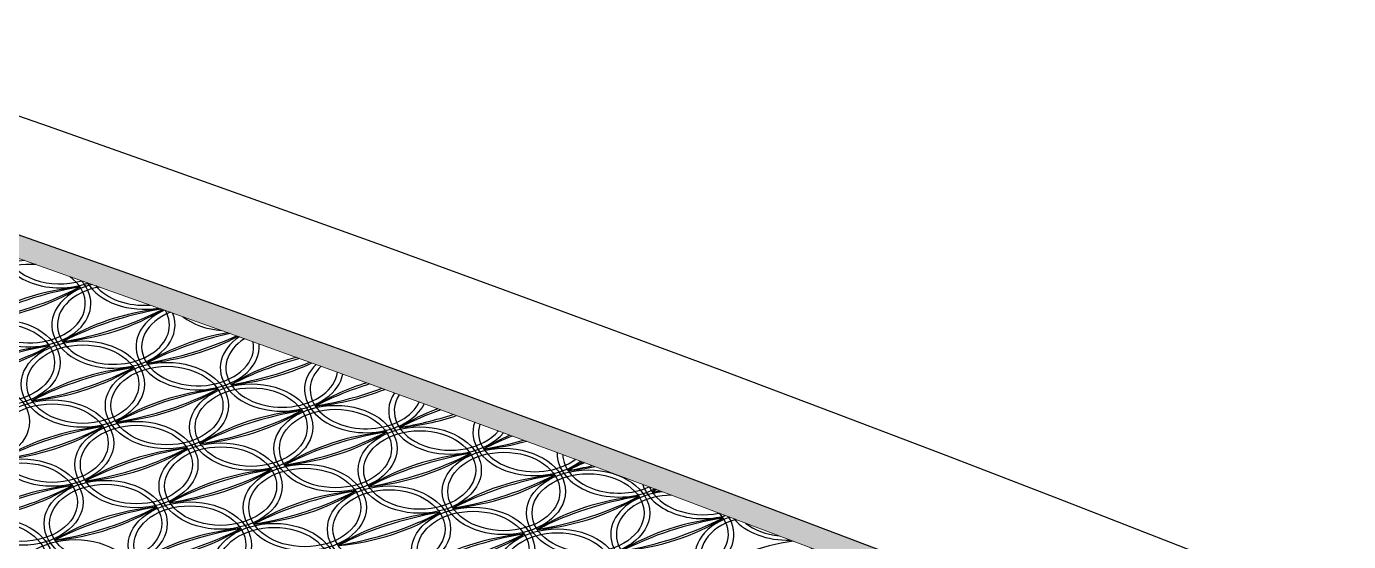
# Model space of a CAD drawing. Extents: x 1767995 to 4174245, y 542814 to 862564.
# Drawn here: x 4070917 to 4082718, y 598119 to 602712 of the extents above; entities that cross this region are included whole.
import ezdxf

# ---------------------------------------------------------------- set-up
doc = ezdxf.new("R2010")
doc.units = 0
doc.header["$LTSCALE"] = 3500
doc.layers.add('桥 构造粗实', color=1, linetype='Continuous', lineweight=30)

# ---------------------------------------------------------------- blocks, each defined once
blk = doc.blocks.new('2121212')
at = {"color": 8}
for centre, major_axis, start_param, end_param in [((-16417, 16781), (-550, 0), 6.449564, 8.327866), ((-16417, 16781), (-500, 0), 6.524346, 8.252598), ((-16690, 16255), (-550, 0), 4.793246, 9.983698), ((-16690, 16255), (-500, 0), 4.595456, 10.181488), ((-16005, 15227), (1697, 0), 1.707987, 2.30627), ((-15653, 14698), (-2505, 0), -1.335396, -0.933532), ((-17376, 17284), (-1697, 0), 1.707987, 2.30627), ((-17728, 17813), (2505, 0), -1.335396, -0.933532), ((-15939, 16064), (550, 0), 1.920892, 6.566202), ((-15665, 16590), (-550, 0), 6.679862, 8.091418), ((-15665, 16590), (-500, 0), 6.806162, 7.964821), ((-15939, 16064), (500, 0), 1.821997, 6.664663), ((-15254, 15035), (-1697, 0), -1.415768, -0.835323), ((-14901, 14506), (-2505, 0), -1.324696, -0.933532), ((-16976, 17621), (-2505, 0), 1.806196, 2.20024), ((-16624, 17092), (1697, 0), -1.433605, -0.846384), ((-15187, 15872), (550, 0), 2.138273, 6.342976), ((-15187, 15872), (500, 0), 2.078158, 6.403307), ((-14913, 16398), (-550, 0), 7.023112, 7.744472), ((-14502, 14844), (-1697, 0), -1.324079, -0.835323), ((-14150, 14315), (2505, 0), 1.873908, 2.208061), ((-16224, 17430), (-2505, 0), 1.806196, 2.156236), ((-15872, 16901), (-1697, 0), 1.707987, 2.232832), ((-14435, 15681), (-550, 0), 5.47515, 9.282769), ((-14435, 15681), (500, 0), 2.298732, 6.17635), ((-16279, 14700), (-1697, 0), -1.433605, -0.835323), ((-15927, 14172), (-2505, 0), -1.335396, -0.933532), ((-17649, 16758), (-1697, 0), 1.707987, 2.30627), ((-18002, 17286), (-2505, 0), 1.806196, 2.208061), ((-16212, 15537), (-550, 0), 3.141593, 9.424778), ((-16212, 15537), (-500, 0), 3.141593, 9.424778), ((-15461, 15346), (-550, 0), 3.141593, 9.424778), ((-15461, 15346), (-500, 0), 3.141593, 9.424778), ((-13750, 14652), (1697, 0), 1.903015, 2.30627), ((-13398, 14123), (-2505, 0), -1.212141, -0.933532), ((-15473, 17238), (2505, 0), -1.335396, -1.031895), ((-15120, 16709), (-1697, 0), 1.707987, 2.166573), ((-13683, 15489), (-550, 0), 5.663246, 9.087718), ((-13683, 15489), (-500, 0), 5.648618, 9.102073), ((-15527, 14509), (1697, 0), 1.707987, 2.30627), ((-15175, 13980), (-2505, 0), -1.335396, -0.933532), ((-16898, 16566), (-1697, 0), 1.707987, 2.30627), ((-17250, 17095), (2505, 0), -1.335396, -0.933532), ((-14775, 14317), (1697, 0), 1.707987, 2.30627), ((-14423, 13789), (-2505, 0), -1.335396, -0.933532), ((-16146, 16375), (1697, 0), -1.433605, -0.835323), ((-16498, 16903), (2505, 0), -1.335396, -0.933532), ((-14709, 15154), (-550, 0), 3.141593, 9.424778), ((-14709, 15154), (-500, 0), 3.141593, 9.424778), ((-12998, 14461), (1697, 0), 1.982993, 2.30627), ((-12646, 13932), (-2505, 0), -1.158529, -0.933532), ((-14721, 17047), (-2505, 0), 1.806196, 2.060796), ((-14369, 16518), (1697, 0), -1.433605, -1.045268), ((-13957, 14963), (-550, 0), 3.141593, 9.424778), ((-12932, 15298), (550, 0), 2.709345, 5.752002), ((-12932, 15298), (500, 0), 2.714072, 5.74729), ((-14024, 14126), (-1697, 0), -1.433605, -0.835323), ((-13671, 13597), (2505, 0), 1.806196, 2.208061), ((-15394, 16183), (-1697, 0), 1.707987, 2.30627), ((-15746, 16712), (-2505, 0), 1.806196, 2.208061), ((-12247, 14269), (-1697, 0), -1.082082, -0.835323), ((-11894, 13740), (2505, 0), 2.035351, 2.208061), ((-13969, 16855), (2505, 0), -1.335396, -1.132144), ((-13617, 16326), (-1697, 0), 1.707987, 2.021664), ((-15801, 13983), (-1697, 0), -1.433605, -0.835323), ((-15449, 13454), (-2505, 0), -1.335396, -0.933532), ((-17171, 16040), (1697, 0), -1.433605, -0.835323), ((-17523, 16569), (2505, 0), -1.335396, -0.933532), ((-15734, 14820), (-550, 0), 3.141593, 9.424778), ((-15734, 14820), (-500, 0), 3.141593, 9.424778), ((-13272, 13934), (1697, 0), 1.707987, 2.30627), ((-12920, 13406), (-2505, 0), -1.335396, -0.933532), ((-14642, 15991), (-1697, 0), 1.707987, 2.30627), ((-14995, 16520), (2505, 0), -1.335396, -0.933532), ((-13205, 14771), (-550, 0), 3.141593, 9.424778), ((-13205, 14771), (-500, 0), 3.141593, 9.424778), ((-12180, 15106), (-550, 0), 6.044423, 8.693788), ((-12180, 15106), (-500, 0), 6.069542, 8.668994), ((-11495, 14077), (1697, 0), 2.134065, 2.30627), ((-11142, 13549), (-2505, 0), -1.054504, -0.933532), ((-13217, 16663), (2505, 0), -1.335396, -1.187241), ((-12865, 16135), (-1697, 0), 1.707987, 1.940233), ((-15049, 13791), (1697, 0), 1.707987, 2.30627), ((-14697, 13262), (-2505, 0), -1.335396, -0.933532), ((-16419, 15848), (-1697, 0), 1.707987, 2.30627), ((-16772, 16377), (-2505, 0), 1.806196, 2.208061), ((-12520, 13743), (1697, 0), 1.707987, 2.30627), ((-12168, 13214), (-2505, 0), -1.335396, -0.933532), ((-13891, 15800), (1697, 0), -1.433605, -0.835323), ((-14243, 16329), (-2505, 0), 1.806196, 2.208061), ((-11428, 14915), (550, 0), 3.111641, 5.336261), ((-11428, 14915), (500, 0), 3.1611, 5.286299), ((-14297, 13600), (-1697, 0), -1.433605, -0.835323), ((-13945, 13071), (-2505, 0), -1.335396, -0.933532), ((-15668, 15657), (1697, 0), -1.433605, -0.835323), ((-16020, 16186), (-2505, 0), 1.806196, 2.208061), ((-14231, 14437), (-550, 0), 3.141593, 9.424778), ((-14231, 14437), (-500, 0), 3.141593, 9.424778), ((-11702, 14388), (-550, 0), 3.141593, 9.424778), ((-10743, 13886), (1697, 0), 2.206539, 2.30627), ((-10391, 13357), (-2505, 0), -1.003755, -0.933532), ((-12466, 16472), (-2505, 0), 1.806196, 1.895789), ((-12113, 15943), (-1697, 0), 1.707987, 1.851271), ((-11768, 13551), (-1697, 0), -1.433605, -0.835323), ((-11416, 13022), (2505, 0), 1.806196, 2.208061), ((-13139, 15608), (1697, 0), -1.433605, -0.835323), ((-13491, 16137), (-2505, 0), 1.806196, 2.208061), ((-11702, 14388), (-500, 0), 3.141593, 9.424778), ((-10676, 14723), (550, 0), 3.353659, 5.088077), ((-16074, 13456), (1697, 0), 1.707987, 2.30627), ((-15722, 12928), (-2505, 0), -1.335396, -0.933532), ((-17445, 15514), (-1697, 0), 1.707987, 2.30627), ((-17797, 16042), (-2505, 0), 1.806196, 2.208061), ((-13546, 13408), (1697, 0), 1.707987, 2.30627), ((-13193, 12879), (-2505, 0), -1.335396, -0.933532), ((-14916, 15465), (-1697, 0), 1.707987, 2.30627), ((-15268, 15994), (2505, 0), -1.335396, -0.933532), ((-13479, 14245), (-550, 0), 3.141593, 9.424778), ((-13479, 14245), (-500, 0), 3.141593, 9.424778), ((-11017, 13360), (1697, 0), 1.707987, 2.30627), ((-10664, 12831), (-2505, 0), -1.335396, -0.933532), ((-12387, 15417), (-1697, 0), 1.707987, 2.30627), ((-12739, 15946), (2505, 0), -1.335396, -0.933532), ((-10950, 14197), (-550, 0), 4.874507, 9.848582), ((-10950, 14197), (-500, 0), 4.728741, 9.993251), ((-10676, 14723), (500, 0), 3.441372, 5.000152), ((-9991, 13694), (1697, 0), 2.278124, 2.30627), ((-9639, 13166), (-2505, 0), -0.953384, -0.933532), ((-11714, 16280), (-2505, 0), 1.806196, 1.832724), ((-11362, 15752), (1697, 0), -1.433605, -1.389956), ((-15323, 13265), (-1697, 0), -1.433605, -0.835323), ((-14970, 12736), (-2505, 0), -1.335396, -0.933532), ((-16693, 15322), (-1697, 0), 1.707987, 2.30627), ((-17045, 15851), (2505, 0), -1.335396, -0.933532), ((-15256, 14102), (-550, 0), 3.141593, 9.424778), ((-15256, 14102), (-500, 0), 3.141593, 9.424778), ((-12727, 14054), (-550, 0), 3.141593, 9.424778), ((-12727, 14054), (-500, 0), 3.141593, 9.424778), ((-17033, 13959), (-550, 0), 3.141593, 9.424778), ((-17033, 13959), (-500, 0), 3.141593, 9.424778), ((-12794, 13217), (1697, 0), 1.707987, 2.30627), ((-12441, 12688), (-2505, 0), -1.335396, -0.933532), ((-14164, 15274), (-1697, 0), 1.707987, 2.30627), ((-14516, 15803), (2505, 0), -1.335396, -0.933532), ((-10265, 13168), (1697, 0), 1.707987, 2.30627), ((-9913, 12639), (-2505, 0), -1.335396, -0.933532), ((-11635, 15225), (-1697, 0), 1.707987, 2.30627), ((-11988, 15754), (2505, 0), -1.335396, -0.933532), ((-10198, 14005), (-550, 0), 5.165281, 9.552897), ((-10198, 14005), (-500, 0), 5.091138, 9.627252), ((-9925, 14531), (550, 0), 3.673192, 4.764366), ((-9925, 14531), (500, 0), 3.871271, 4.566991), ((-14571, 13073), (1697, 0), 1.707987, 2.30627), ((-14219, 12545), (-2505, 0), -1.335396, -0.933532), ((-15941, 15131), (-1697, 0), 1.707987, 2.30627), ((-16294, 15659), (2505, 0), -1.335396, -0.933532), ((-12042, 13025), (-1697, 0), -1.433605, -0.835323), ((-11690, 12496), (-2505, 0), -1.335396, -0.933532), ((-13412, 15082), (-1697, 0), 1.707987, 2.30627), ((-13765, 15611), (-2505, 0), 1.806196, 2.208061), ((-9513, 12977), (1697, 0), 1.78351, 2.30627)]:
    blk.add_ellipse(centre, major_axis=major_axis, ratio=0.7, start_param=start_param, end_param=end_param, dxfattribs=at)
for centre, major_axis in [((-16964, 15729), (550, 0)), ((-16964, 15729), (500, 0)), ((-17238, 15203), (550, 0)), ((-16486, 15011), (550, 0)), ((-16486, 15011), (500, 0)), ((-13957, 14963), (500, 0)), ((-14982, 14628), (550, 0)), ((-14982, 14628), (500, 0)), ((-16760, 14485), (550, 0)), ((-12454, 14580), (550, 0)), ((-12454, 14580), (500, 0)), ((-16760, 14485), (500, 0)), ((-16008, 14294), (550, 0)), ((-16008, 14294), (500, 0)), ((-14504, 13910), (550, 0)), ((-14504, 13910), (500, 0)), ((-11975, 13862), (550, 0)), ((-11975, 13862), (500, 0)), ((-16281, 13767), (550, 0))]:
    blk.add_ellipse(centre, major_axis=major_axis, ratio=0.7, dxfattribs=at)

msp = doc.modelspace()

# ---------------------------------------------------------------- hatches: boundary and pattern name
h = msp.add_hatch(color=8)
h.paths.add_polyline_path([(4084757, 595589.6), (4083758.6, 595994.1), (4082760.3, 596394.4), (4081761.9, 596790.6), (4080763.6, 597182.7), (4079765.3, 597570.7), (4078766.9, 597954.6), (4077768.6, 598334.4), (4076770.3, 598710.1), (4075772, 599081.6), (4074773.7, 599449.1), (4073775.4, 599812.4), (4072777.1, 600171.7), (4071778.8, 600526.8), (4070780.6, 600877.8), (4069782.3, 601224.7), (4068784, 601567.5), (4067785.8, 601906.2), (4066787.5, 602240.8), (4065789.3, 602571.3), (4064791.1, 602897.7), (4063792.8, 603220), (4062794.6, 603538.1), (4061796.4, 603852.2), (4060798.2, 604162.1), (4059800, 604468), (4058801.8, 604769.7), (4057803.6, 605067.3), (4056805.4, 605360.9), (4055807.2, 605650.3), (4054809.1, 605935.6), (4053810.9, 606216.8), (4052812.7, 606493.9), (4051814.6, 606766.8), (4050816.4, 607035.7), (4049818.3, 607300.5), (4048820.1, 607561.2), (4047822, 607817.7), (4046823.9, 608070.2), (4045825.8, 608318.5), (4044827.6, 608562.8), (4043829.5, 608802.9), (4042831.4, 609038.9), (4041833.3, 609270.9), (4040835.2, 609498.7), (4039837.2, 609722.4), (4038839.1, 609942), (4037841, 610157.5), (4036842.9, 610368.9), (4035844.8, 610576.2), (4034846.8, 610779.3), (4033848.7, 610978.4), (4032850.7, 611173.4), (4031852.6, 611364.3), (4030854.6, 611551), (4029856.5, 611733.7), (4028858.5, 611912.2), (4028815.8, 611919.7, 0.9565873), (4028643.4, 611139.3), (4028945.6, 611058.3), (4029945.6, 610783.9), (4030945.6, 610503), (4031945.6, 610215.6), (4032945.6, 609921.7), (4033945.6, 609621.4), (4034945.6, 609314.5), (4035945.6, 609001.2), (4036945.6, 608681.3), (4037945.6, 608355), (4038945.6, 608022.2), (4039945.6, 607682.9), (4040945.6, 607337.2), (4041945.6, 606984.9), (4042945.6, 606626.2), (4043945.6, 606261), (4044945.6, 605889.3), (4045945.6, 605511.1), (4046945.6, 605126.4), (4047945.6, 604735.3), (4048945.6, 604337.7), (4049945.6, 603933.6), (4050945.6, 603523), (4051945.6, 603106), (4052945.6, 602682.5), (4053945.6, 602252.5), (4054945.6, 601816), (4055945.6, 601373.1), (4056945.6, 600923.6), (4057945.6, 600467.7), (4058945.6, 600005.4), (4059945.6, 599536.5), (4060945.6, 599061.2), (4061945.6, 598579.4), (4062945.6, 598091.2), (4063945.6, 597596.4), (4064945.6, 597095.2), (4065945.6, 596587.6), (4066945.6, 596073.4), (4067945.6, 595552.8), (4068945.6, 595025.7), (4069945.6, 594492.2), (4070945.6, 593952.1), (4071945.6, 593405.6), (4072945.6, 592852.7), (4073945.6, 592293.2), (4074945.6, 591727.4), (4075945.6, 591155), (4076945.6, 590576.2), (4077945.6, 589990.9), (4078945.6, 589399.1), (4079945.6, 588800.9), (4080945.6, 588196.2), (4081945.6, 587585), (4082945.6, 586967.4), (4083945.6, 586343.3), (4084945.6, 585712.7), (4085235, 585528.3), (4106012.6, 585163, 0.7232141), (4106263.2, 585880.3), (4105724.3, 586147.3), (4104725.8, 586638.1), (4103727.3, 587124.7), (4102728.8, 587607.2), (4101730.3, 588085.6), (4100731.8, 588559.9), (4099733.3, 589030.1), (4098734.8, 589496.1), (4097736.4, 589958.1), (4096737.9, 590416), (4095739.5, 590869.7), (4094741, 591319.3), (4093742.6, 591764.8), (4092744.2, 592206.3), (4091745.7, 592643.6), (4090747.3, 593076.8), (4089748.9, 593505.8), (4088750.5, 593930.8), (4087752.1, 594351.7), (4086753.8, 594768.4), (4085755.4, 595181.1)])
h.paths.add_polyline_path([(4084681.6, 595404.4), (4085679.3, 594996.1), (4086677, 594583.7), (4087674.8, 594167.3), (4088672.5, 593746.7), (4089670.3, 593322), (4090668, 592893.1), (4091665.8, 592460.2), (4092663.6, 592023.2), (4093661.4, 591582.1), (4094659.2, 591136.8), (4095657, 590687.5), (4096654.9, 590234), (4097652.7, 589776.4), (4098650.5, 589314.8), (4099648.4, 588849), (4100646.3, 588379.1), (4101644.1, 587905.1), (4102642, 587427), (4103639.9, 586944.8), (4104637.8, 586458.4), (4105635.8, 585968), (4106153.8, 585711.3, -0.692809), (4106016.1, 585363), (4085294.9, 585727.3), (4085052.6, 585881.7), (4084051.8, 586512.7), (4083051, 587137.3), (4082050.2, 587755.4), (4081049.4, 588367.1), (4080048.6, 588972.3), (4079047.8, 589571), (4078047, 590163.2), (4077046.2, 590749), (4076045.3, 591328.3), (4075044.5, 591901.2), (4074043.6, 592467.6), (4073042.8, 593027.5), (4072041.9, 593580.9), (4071041, 594127.9), (4070040.1, 594668.4), (4069039.3, 595202.4), (4068038.4, 595730), (4067037.5, 596251), (4066036.5, 596765.7), (4065035.6, 597273.8), (4064034.7, 597775.5), (4063033.8, 598270.7), (4062032.8, 598759.4), (4061031.9, 599241.6), (4060030.9, 599717.4), (4059030, 600186.7), (4058029, 600649.5), (4057028, 601105.8), (4056027, 601555.7), (4055026.1, 601999.1), (4054025.1, 602436), (4053024.1, 602866.4), (4052023, 603290.4), (4051022, 603707.8), (4050021, 604118.8), (4049020, 604523.3), (4048018.9, 604921.4), (4047017.9, 605312.9), (4046016.8, 605698), (4045015.8, 606076.5), (4044014.7, 606448.6), (4043013.6, 606814.2), (4042012.5, 607173.4), (4041011.5, 607526), (4040010.4, 607872.1), (4039009.3, 608211.8), (4038008.2, 608545), (4037007, 608871.6), (4036005.9, 609191.8), (4035004.8, 609505.5), (4034003.7, 609812.7), (4033002.5, 610113.4), (4032001.4, 610407.7), (4031000.2, 610695.4), (4029999.1, 610976.6), (4028997.9, 611251.4), (4028695.1, 611332.5, -0.9565873), (4028781.3, 611722.7), (4028823.7, 611715.3), (4029820.9, 611536.9), (4030818.2, 611354.4), (4031815.4, 611167.7), (4032812.7, 610977), (4033810, 610782.2), (4034807.3, 610583.3), (4035804.6, 610380.3), (4036801.9, 610173.1), (4037799.2, 609961.9), (4038796.5, 609746.6), (4039793.8, 609527.1), (4040791.1, 609303.6), (4041788.4, 609076), (4042785.8, 608844.2), (4043783.1, 608608.4), (4044780.5, 608368.4), (4045777.9, 608124.4), (4046775.2, 607876.2), (4047772.6, 607623.9), (4048770, 607367.6), (4049767.4, 607107.1), (4050764.8, 606842.5), (4051762.2, 606573.8), (4052759.6, 606301), (4053757, 606024.2), (4054754.5, 605743.2), (4055751.9, 605458.1), (4056749.3, 605168.9), (4057746.8, 604875.6), (4058744.3, 604578.2), (4059741.7, 604276.6), (4060739.2, 603971), (4061736.7, 603661.3), (4062734.2, 603347.5), (4063731.7, 603029.5), (4064729.3, 602707.5), (4065726.8, 602381.3), (4066724.3, 602051.1), (4067721.9, 601716.7), (4068719.4, 601378.3), (4069717, 601035.7), (4070714.6, 600689), (4071712.1, 600338.2), (4072709.7, 599983.4), (4073707.3, 599624.4), (4074704.9, 599261.3), (4075702.6, 598894.1), (4076700.2, 598522.7), (4077697.8, 598147.3), (4078695.5, 597767.8), (4079693.1, 597384.2), (4080690.8, 596996.4), (4081688.5, 596604.6), (4082686.2, 596208.6), (4083683.9, 595808.6)], flags=16)

# ---------------------------------------------------------------- linework, layer by layer
at = {"layer": '桥 构造粗实'}
for points in [[(4070108.8, 602169.9), (4071110.5, 601821.8), (4072112.3, 601469.6), (4073114, 601113.2), (4074115.7, 600752.7), (4075117.4, 600388.1), (4076119.1, 600019.4), (4077120.8, 599646.6), (4078122.5, 599269.7), (4079124.2, 598888.6), (4080125.8, 598503.4), (4081127.5, 598114.1), (4082129.2, 597720.7), (4083130.8, 597323.2), (4084132.5, 596921.6), (4085134.1, 596515.8), (4086135.7, 596105.9), (4087137.4, 595691.9), (4088139, 595273.8), (4089140.6, 594851.6)], [(4070780.6, 600877.8), (4071778.8, 600526.8), (4072777.1, 600171.7), (4073775.4, 599812.4), (4074773.7, 599449.1), (4075772, 599081.6), (4076770.3, 598710.1), (4077768.6, 598334.4), (4078766.9, 597954.6), (4079765.3, 597570.7), (4080763.6, 597182.7), (4081761.9, 596790.6), (4082760.3, 596394.4), (4083758.6, 595994.1), (4084757, 595589.6), (4085755.4, 595181.1), (4086753.8, 594768.4), (4087752.1, 594351.7), (4088750.5, 593930.8), (4089748.9, 593505.8)]]:
    msp.add_lwpolyline(points, dxfattribs=at)
at = {"layer": '桥 构造粗实', "color": 252, "lineweight": 15}
msp.add_lwpolyline([(4070714.6, 600689), (4071712.1, 600338.2), (4072709.7, 599983.4), (4073707.3, 599624.4), (4074704.9, 599261.3), (4075702.6, 598894.1), (4076700.2, 598522.7), (4077697.8, 598147.3), (4078695.5, 597767.8), (4079693.1, 597384.2), (4080690.8, 596996.4), (4081688.5, 596604.6), (4082686.2, 596208.6), (4083683.9, 595808.6), (4084681.6, 595404.4), (4085679.3, 594996.1), (4086677, 594583.7), (4087674.8, 594167.3), (4088672.5, 593746.7), (4089670.3, 593322)], dxfattribs=at)

# ---------------------------------------------------------------- block references
msp.add_blockref('2121212', (4087632.7, 583985.6))

doc.saveas('drawing.dxf')
